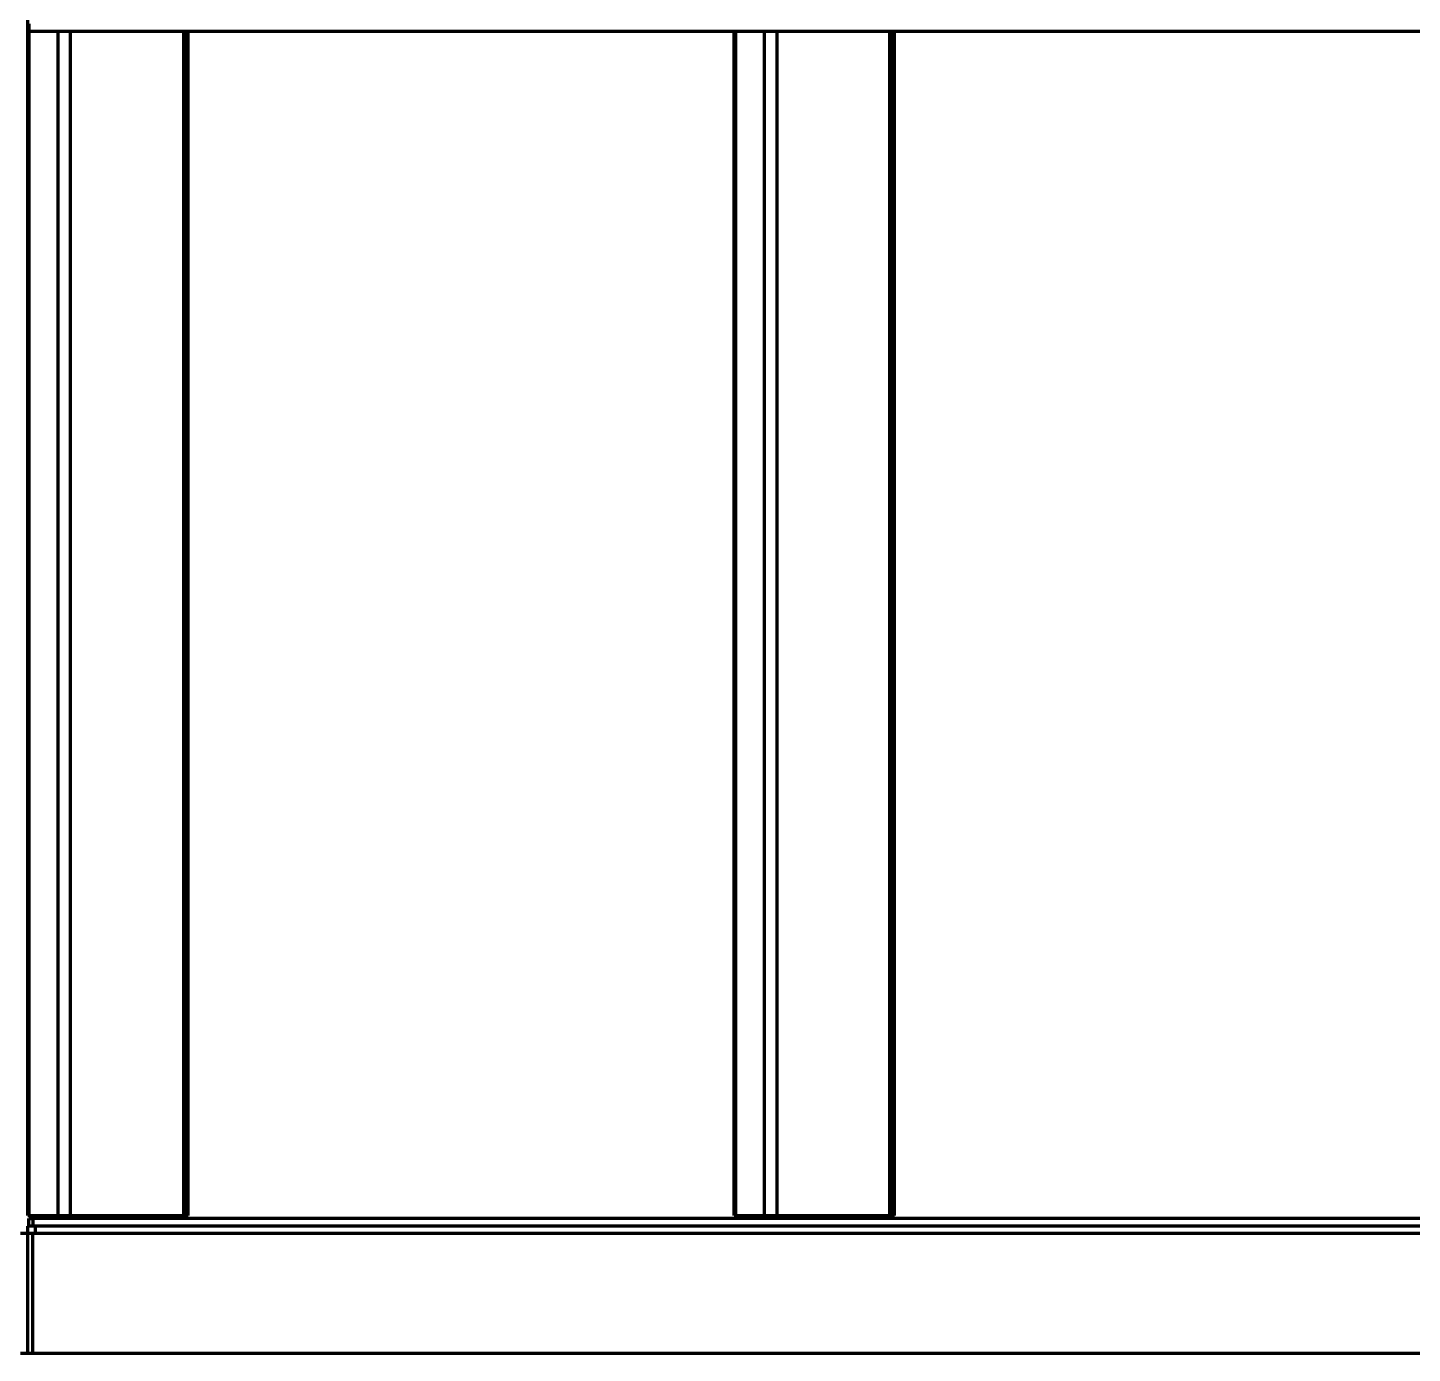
# Model space of a CAD drawing. Header units: millimetres. Extents: x 0 to 594, y 0 to 420.
# Drawn here: x 124.25 to 142.74, y 274.7 to 292.4 of the extents above; entities that cross this region are included whole.
import ezdxf

# ---------------------------------------------------------------- set-up
doc = ezdxf.new("R2010")
doc.units = ezdxf.units.MM

msp = doc.modelspace()

# ---------------------------------------------------------------- linework, layer by layer
at = {"color": 1, "lineweight": 70}
for p, q in [((124.254, 276.54), (124.254, 356.26)), ((124.27, 292.45), (124.27, 292.35)), ((149.062, 292.35), (124.27, 292.35)), ((124.271, 292.35), (124.271, 276.54)), ((124.662, 276.54), (124.662, 292.35)), ((124.827, 276.54), (124.827, 292.35)), ((126.336, 276.54), (126.336, 292.35)), ((126.377, 276.54), (126.377, 292.35)), ((126.394, 276.54), (126.394, 292.35)), ((133.683, 276.54), (133.683, 292.35)), ((133.7, 292.35), (133.7, 276.54)), ((134.091, 276.54), (134.091, 292.35)), ((134.256, 276.54), (134.256, 292.35)), ((135.764, 276.54), (135.764, 292.35)), ((135.805, 276.54), (135.805, 292.35)), ((135.823, 276.54), (135.823, 292.35)), ((124.255, 276.54), (124.254, 276.54)), ((124.254, 276.54), (124.254, 276.54)), ((124.254, 276.54), (124.254, 276.54)), ((124.254, 276.54), (124.254, 276.54)), ((124.254, 276.54), (124.254, 276.54)), ((124.254, 276.54), (124.255, 276.54)), ((124.256, 276.54), (124.255, 276.54)), ((124.255, 276.54), (124.255, 276.54)), ((124.255, 276.54), (124.255, 276.54)), ((124.255, 276.54), (124.256, 276.54)), ((124.257, 276.54), (124.256, 276.54)), ((124.256, 276.54), (124.257, 276.54)), ((124.258, 276.54), (124.257, 276.54)), ((124.257, 276.54), (124.258, 276.54)), ((124.259, 276.54), (124.258, 276.54)), ((124.258, 276.54), (124.259, 276.54)), ((124.261, 276.54), (124.259, 276.54)), ((124.259, 276.54), (124.261, 276.54)), ((124.263, 276.54), (124.261, 276.54)), ((124.261, 276.54), (124.263, 276.54)), ((124.264, 276.54), (124.263, 276.54)), ((124.263, 276.54), (124.264, 276.54)), ((124.266, 276.54), (124.264, 276.54)), ((124.264, 276.54), (124.266, 276.54)), ((124.269, 276.54), (124.266, 276.54)), ((124.266, 276.54), (124.269, 276.54)), ((124.271, 276.54), (124.269, 276.54)), ((124.269, 276.54), (124.271, 276.54)), ((124.271, 276.54), (124.662, 276.54)), ((124.298, 276.54), (124.298, 276.5)), ((124.662, 276.54), (124.67, 276.54)), ((124.67, 276.54), (124.679, 276.54)), ((124.679, 276.54), (124.689, 276.54)), ((124.689, 276.54), (124.699, 276.54)), ((124.699, 276.54), (124.711, 276.54)), ((124.711, 276.54), (124.723, 276.54)), ((124.723, 276.54), (124.736, 276.54)), ((124.736, 276.54), (124.749, 276.54)), ((124.749, 276.54), (124.763, 276.54)), ((124.763, 276.54), (124.776, 276.54)), ((124.776, 276.54), (124.79, 276.54)), ((124.79, 276.54), (124.803, 276.54)), ((124.803, 276.54), (124.815, 276.54)), ((124.815, 276.54), (124.827, 276.54)), ((124.827, 276.54), (126.336, 276.54)), ((126.336, 276.54), (126.343, 276.54)), ((126.343, 276.54), (126.35, 276.54)), ((126.35, 276.54), (126.357, 276.54)), ((126.357, 276.54), (126.363, 276.54)), ((126.363, 276.54), (126.368, 276.54)), ((126.368, 276.54), (126.374, 276.54)), ((126.374, 276.54), (126.378, 276.54)), ((126.379, 276.54), (126.377, 276.54)), ((126.378, 276.54), (126.382, 276.54)), ((126.381, 276.54), (126.379, 276.54)), ((126.383, 276.54), (126.381, 276.54)), ((126.382, 276.54), (126.386, 276.54)), ((126.385, 276.54), (126.383, 276.54)), ((126.387, 276.54), (126.385, 276.54)), ((126.386, 276.54), (126.389, 276.54)), ((126.388, 276.54), (126.387, 276.54)), ((126.389, 276.54), (126.388, 276.54)), ((126.389, 276.54), (126.391, 276.54)), ((126.391, 276.54), (126.389, 276.54)), ((126.391, 276.54), (126.392, 276.54)), ((126.392, 276.54), (126.391, 276.54)), ((126.392, 276.54), (126.393, 276.54)), ((126.393, 276.54), (126.392, 276.54)), ((126.392, 276.54), (126.392, 276.54)), ((126.393, 276.54), (126.394, 276.54)), ((126.394, 276.54), (126.393, 276.54)), ((126.393, 276.54), (126.393, 276.54)), ((126.394, 276.54), (126.394, 276.54)), ((133.684, 276.54), (133.683, 276.54)), ((133.683, 276.54), (133.683, 276.54)), ((133.683, 276.54), (133.683, 276.54)), ((133.683, 276.54), (133.683, 276.54)), ((133.683, 276.54), (133.683, 276.54)), ((133.683, 276.54), (133.683, 276.54)), ((133.683, 276.54), (133.683, 276.54)), ((133.683, 276.54), (133.684, 276.54)), ((133.685, 276.54), (133.684, 276.54)), ((133.684, 276.54), (133.685, 276.54)), ((133.686, 276.54), (133.685, 276.54)), ((133.685, 276.54), (133.686, 276.54)), ((133.687, 276.54), (133.686, 276.54)), ((133.686, 276.54), (133.687, 276.54)), ((133.688, 276.54), (133.687, 276.54)), ((133.687, 276.54), (133.688, 276.54)), ((133.69, 276.54), (133.688, 276.54)), ((133.688, 276.54), (133.69, 276.54)), ((133.691, 276.54), (133.69, 276.54)), ((133.69, 276.54), (133.691, 276.54)), ((133.693, 276.54), (133.691, 276.54)), ((133.691, 276.54), (133.693, 276.54)), ((133.695, 276.54), (133.693, 276.54)), ((133.693, 276.54), (133.695, 276.54)), ((133.697, 276.54), (133.695, 276.54)), ((133.695, 276.54), (133.697, 276.54)), ((133.7, 276.54), (133.697, 276.54)), ((133.697, 276.54), (133.7, 276.54)), ((133.7, 276.54), (134.091, 276.54)), ((134.091, 276.54), (134.099, 276.54)), ((134.099, 276.54), (134.107, 276.54)), ((134.107, 276.54), (134.117, 276.54)), ((134.117, 276.54), (134.128, 276.54)), ((134.128, 276.54), (134.14, 276.54)), ((134.14, 276.54), (134.152, 276.54)), ((134.152, 276.54), (134.165, 276.54)), ((134.165, 276.54), (134.178, 276.54)), ((134.178, 276.54), (134.192, 276.54)), ((134.192, 276.54), (134.205, 276.54)), ((134.205, 276.54), (134.218, 276.54)), ((134.218, 276.54), (134.231, 276.54)), ((134.231, 276.54), (134.244, 276.54)), ((134.244, 276.54), (134.256, 276.54)), ((134.256, 276.54), (135.764, 276.54)), ((135.764, 276.54), (135.772, 276.54)), ((135.772, 276.54), (135.779, 276.54)), ((135.779, 276.54), (135.785, 276.54)), ((135.785, 276.54), (135.792, 276.54)), ((135.792, 276.54), (135.797, 276.54)), ((135.797, 276.54), (135.802, 276.54)), ((135.802, 276.54), (135.807, 276.54)), ((135.808, 276.54), (135.805, 276.54)), ((135.807, 276.54), (135.811, 276.54)), ((135.81, 276.54), (135.808, 276.54)), ((135.812, 276.54), (135.81, 276.54)), ((135.811, 276.54), (135.815, 276.54)), ((135.814, 276.54), (135.812, 276.54)), ((135.815, 276.54), (135.814, 276.54)), ((135.815, 276.54), (135.817, 276.54)), ((135.817, 276.54), (135.815, 276.54)), ((135.817, 276.54), (135.82, 276.54)), ((135.818, 276.54), (135.817, 276.54)), ((135.819, 276.54), (135.818, 276.54)), ((135.82, 276.54), (135.819, 276.54)), ((135.82, 276.54), (135.821, 276.54)), ((135.821, 276.54), (135.82, 276.54)), ((135.821, 276.54), (135.822, 276.54)), ((135.822, 276.54), (135.821, 276.54)), ((135.822, 276.54), (135.823, 276.54)), ((135.823, 276.54), (135.822, 276.54)), ((135.822, 276.54), (135.822, 276.54)), ((135.823, 276.54), (135.823, 276.54)), ((124.253, 276.4), (124.254, 276.4)), ((124.254, 276.4), (124.255, 276.4)), ((124.255, 276.4), (124.256, 276.4)), ((124.256, 276.4), (124.256, 276.4)), ((124.27, 276.4), (124.256, 276.4)), ((124.256, 276.3), (124.256, 276.4)), ((124.27, 276.4), (124.27, 276.5)), ((124.27, 276.5), (124.321, 276.5)), ((124.321, 276.4), (124.27, 276.4)), ((124.321, 276.5), (124.321, 276.4)), ((149.062, 276.5), (124.321, 276.5)), ((149.062, 276.4), (124.321, 276.4)), ((124.356, 276.3), (124.356, 276.4)), ((124.256, 276.3), (124.156, 276.3)), ((124.356, 276.3), (124.256, 276.3)), ((124.256, 274.7), (124.256, 276.3)), ((124.318, 276.3), (124.318, 274.7)), ((149.116, 276.3), (124.356, 276.3)), ((124.256, 274.7), (124.156, 274.7)), ((124.318, 274.7), (124.256, 274.7)), ((148.713, 274.7), (124.318, 274.7))]:
    msp.add_line(p, q, dxfattribs=at)

doc.saveas('drawing.dxf')
